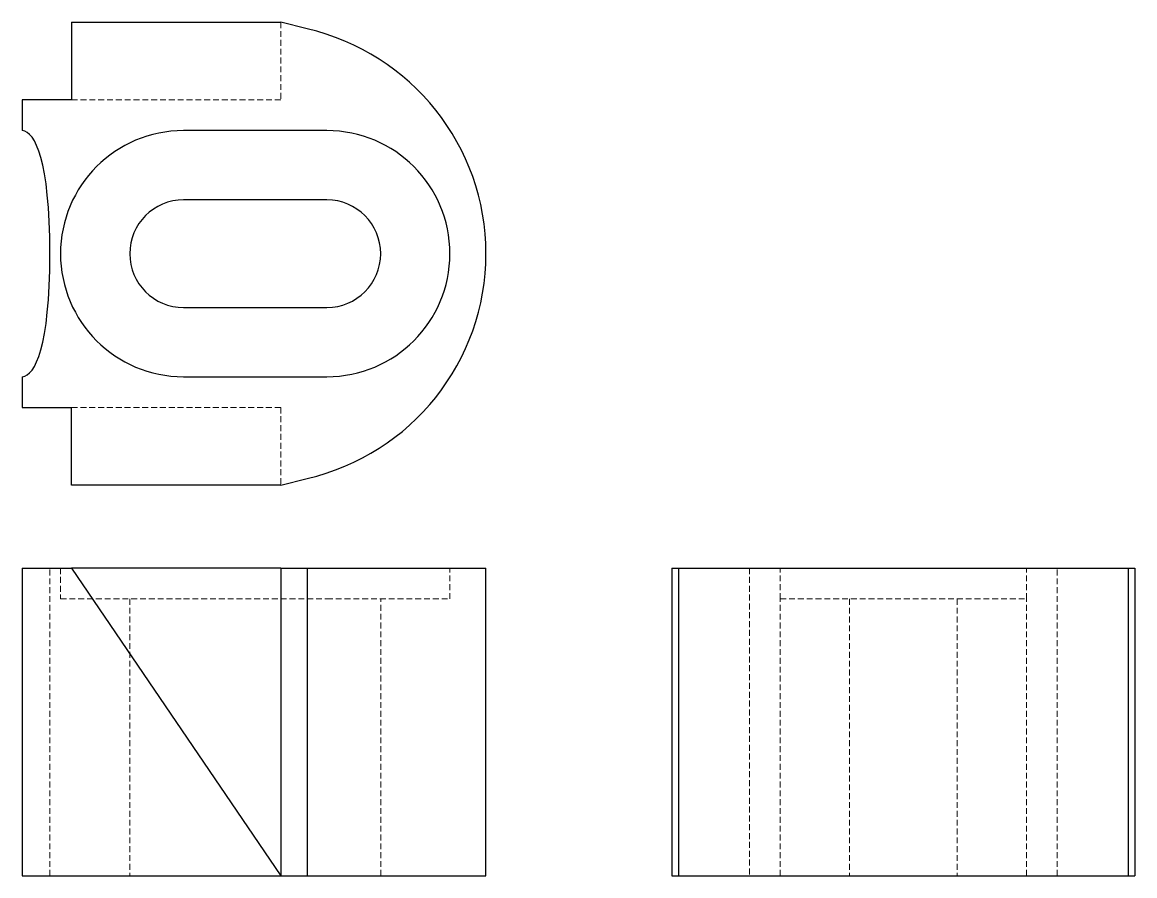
# Model space of a CAD drawing. Header units: millimetres. Extents: x 33 to 273, y 24 to 208.
import ezdxf

# ---------------------------------------------------------------- set-up
doc = ezdxf.new("R2010")
doc.units = ezdxf.units.MM
doc.linetypes.add('HIDDEN', pattern=[1.905, 1.27, -0.635])

msp = doc.modelspace()

# ---------------------------------------------------------------- linework, layer by layer
at = {"color": 7, "linetype": 'Continuous', "lineweight": 25}
for p, q in [((43.65, 207.92), (43.65, 191.17)), ((43.65, 207.92), (88.75, 207.92)), ((94.41, 206.49), (88.75, 207.92)), ((33, 191.17), (33, 184.54)), ((43.65, 191.17), (33, 191.17)), ((98.7, 184.54), (67.79, 184.54)), ((98.7, 169.61), (67.79, 169.61)), ((67.79, 146.39), (98.7, 146.39)), ((33, 131.46), (33, 124.83)), ((67.79, 131.46), (98.7, 131.46)), ((33, 124.83), (43.65, 124.83)), ((43.65, 108.08), (43.65, 124.83)), ((88.75, 108.08), (43.65, 108.08)), ((88.75, 108.08), (94.41, 109.51)), ((33, 90.17), (33, 23.83)), ((33, 90.17), (43.65, 90.17)), ((43.65, 90.17), (88.75, 23.83)), ((88.75, 90.17), (43.65, 90.17)), ((88.75, 90.17), (88.75, 23.83)), ((88.75, 90.17), (94.41, 90.17)), ((94.41, 90.17), (94.41, 23.83)), ((94.41, 90.17), (133, 90.17)), ((133, 23.83), (133, 90.17)), ((173.08, 90.17), (173.08, 23.83)), ((173.08, 90.17), (174.51, 90.17)), ((174.51, 90.17), (174.51, 23.83)), ((174.51, 90.17), (271.49, 90.17)), ((271.49, 90.17), (271.49, 23.83)), ((271.49, 90.17), (272.92, 90.17)), ((272.92, 90.17), (272.92, 23.83)), ((33, 23.83), (88.75, 23.83)), ((88.75, 23.83), (94.41, 23.83)), ((94.41, 23.83), (133, 23.83)), ((173.08, 23.83), (174.51, 23.83)), ((174.51, 23.83), (271.49, 23.83)), ((271.49, 23.83), (272.92, 23.83))]:
    msp.add_line(p, q, dxfattribs=at)
at = {"color": 7, "linetype": 'HIDDEN', "lineweight": 18}
for p, q in [((88.75, 207.92), (88.75, 191.17)), ((88.75, 191.17), (43.65, 191.17)), ((43.65, 124.83), (88.75, 124.83)), ((88.75, 124.83), (88.75, 108.08)), ((38.97, 23.83), (38.97, 90.17)), ((41.25, 90.17), (41.25, 83.54)), ((125.24, 83.54), (125.24, 90.17)), ((189.83, 90.17), (189.83, 23.83)), ((196.46, 83.54), (196.46, 90.17)), ((249.54, 83.54), (249.54, 90.17)), ((256.17, 23.83), (256.17, 90.17)), ((41.25, 83.54), (67.79, 83.54)), ((56.18, 83.54), (56.18, 23.83)), ((67.79, 83.54), (98.7, 83.54)), ((98.7, 83.54), (125.24, 83.54)), ((110.31, 23.83), (110.31, 83.54)), ((196.46, 83.54), (249.54, 83.54)), ((196.46, 23.83), (196.46, 83.54)), ((211.39, 83.54), (211.39, 23.83)), ((234.61, 83.54), (234.61, 23.83)), ((249.54, 23.83), (249.54, 83.54))]:
    msp.add_line(p, q, dxfattribs=at)
at = {"color": 7, "linetype": 'Continuous', "lineweight": 25}
for centre, radius, start, end in [((83.24, 158), 49.76, 282.9722, 77.0278), ((67.79, 158), 26.54, 90, 270), ((98.7, 158), 26.54, 270, 90), ((67.79, 158), 11.61, 90, 270), ((98.7, 158), 11.61, 270, 90)]:
    msp.add_arc(centre, radius, start, end, dxfattribs=at)
for points in [[(38.97, 158), (38.91, 178.23), (35.81, 184.21), (33, 184.54)], [(33, 131.46), (35.81, 131.79), (38.91, 137.77), (38.97, 158)]]:
    msp.add_open_spline(points, degree=3, dxfattribs=at)

doc.saveas('drawing.dxf')
